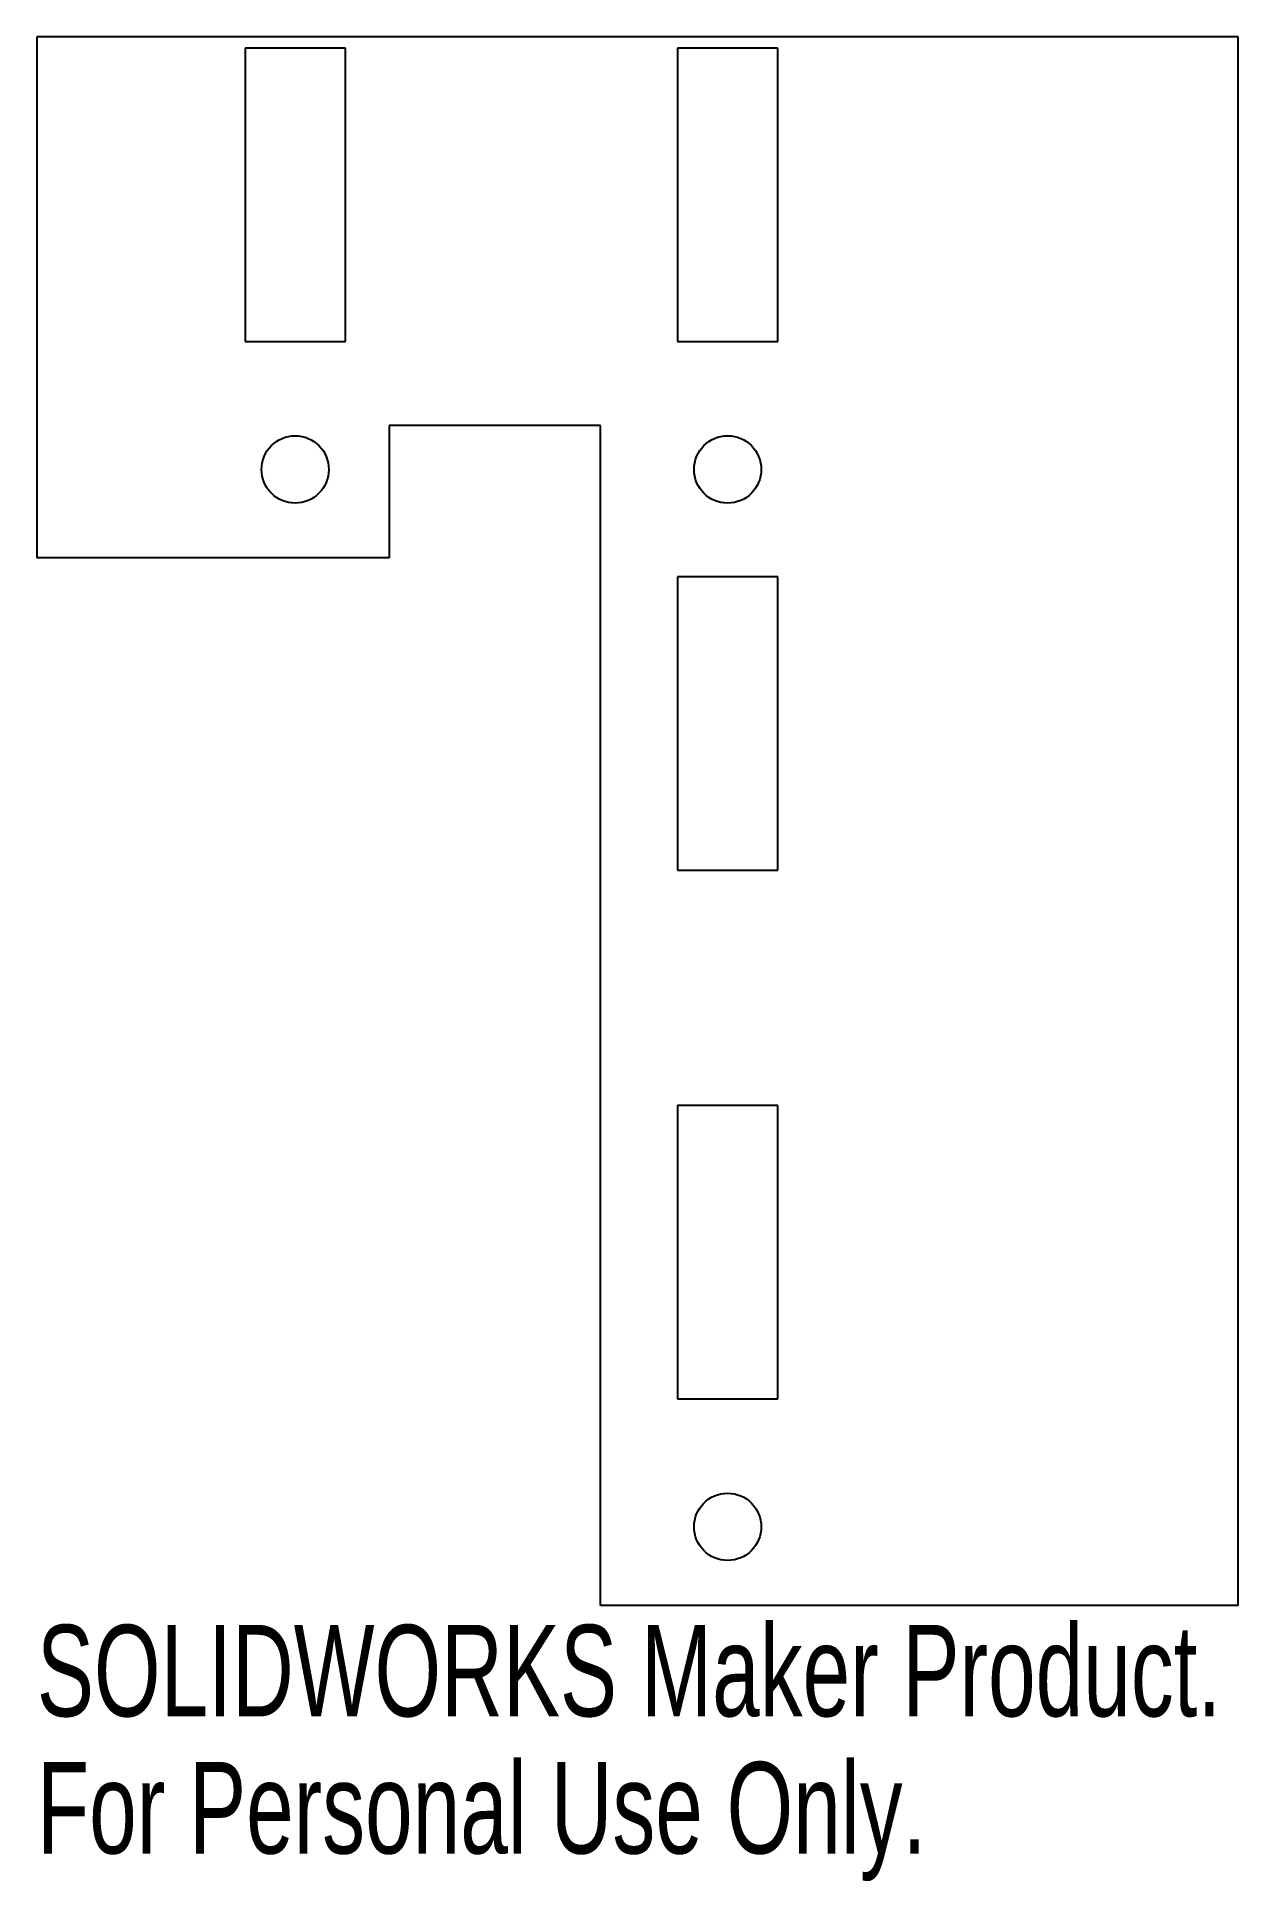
# Model space of a CAD drawing. Header units: inches. Extents: x -1 to 1.5, y -1.84 to 2.
import ezdxf

# ---------------------------------------------------------------- set-up
doc = ezdxf.new("R2010")
doc.units = ezdxf.units.IN
doc.header["$MEASUREMENT"] = 0
doc.styles.add('SLDTEXTSTYLE0', font='TXT', dxfattribs={"width": 0.7})

msp = doc.modelspace()

# ---------------------------------------------------------------- linework, layer by layer
at = {"color": 7, "linetype": 'Continuous', "lineweight": 25}
for p, q in [((1.5, 2), (-1, 2)), ((-1, 2), (-1, 0.9161)), ((1.5, -1.2639), (1.5, 2)), ((-0.5667, 1.9764), (-0.5667, 1.3661)), ((-0.358, 1.9764), (-0.5667, 1.9764)), ((-0.358, 1.3661), (-0.358, 1.9764)), ((0.3333, 1.9764), (0.3333, 1.3661)), ((0.542, 1.9764), (0.3333, 1.9764)), ((0.542, 1.3661), (0.542, 1.9764)), ((-0.5667, 1.3661), (-0.358, 1.3661)), ((0.3333, 1.3661), (0.542, 1.3661)), ((-0.2667, 1.1911), (-0.2667, 0.9161)), ((0.1733, 1.1911), (-0.2667, 1.1911)), ((0.1733, -1.2639), (0.1733, 1.1911)), ((-0.2667, 0.9161), (-1, 0.9161)), ((0.3333, 0.8764), (0.3333, 0.2661)), ((0.542, 0.8764), (0.3333, 0.8764)), ((0.542, 0.2661), (0.542, 0.8764)), ((0.3333, 0.2661), (0.542, 0.2661)), ((0.3333, -0.2236), (0.3333, -0.8339)), ((0.542, -0.2236), (0.3333, -0.2236)), ((0.542, -0.8339), (0.542, -0.2236)), ((0.3333, -0.8339), (0.542, -0.8339)), ((1.5, -1.2639), (0.1733, -1.2639))]:
    msp.add_line(p, q, dxfattribs=at)
for centre in [(-0.4624, 1.1), (0.4376, 1.1), (0.4376, -1.1)]:
    msp.add_circle(centre, 0.07, dxfattribs=at)

# ---------------------------------------------------------------- texts
at = {"color": 7, "linetype": 'Continuous', "char_height": 0.1903, "attachment_point": 1, "style": 'SLDTEXTSTYLE0'}
for s, insert in [('SOLIDWORKS Maker Product.', (-1, -1.304)), ('For Personal Use Only.', (-1, -1.5894))]:
    msp.add_mtext(s, dxfattribs=dict(at, insert=insert))

doc.saveas('drawing.dxf')
